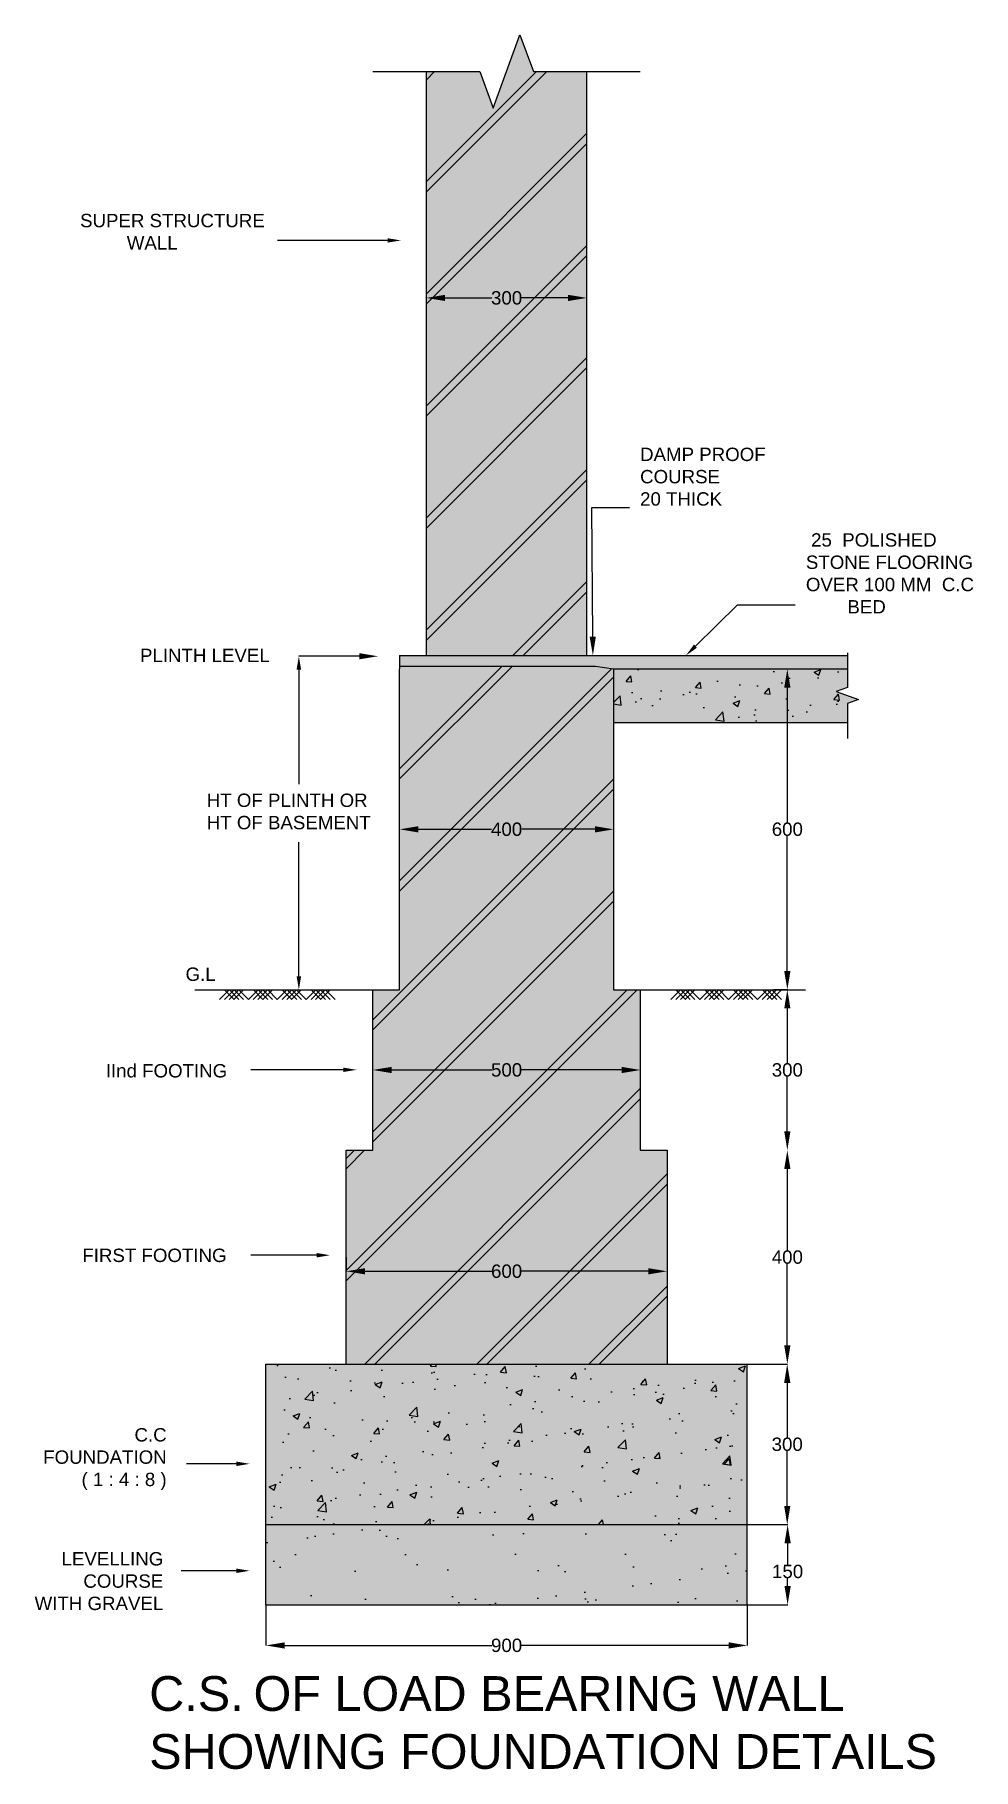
# Model space of a CAD drawing. Header units: millimetres. Extents: x 1448 to 3203, y 679 to 3922.
import ezdxf
from ezdxf import colors
from ezdxf.entities.mleader import LeaderData, LeaderLine
from ezdxf.math import Vec2, Vec3

# ---------------------------------------------------------------- set-up
doc = ezdxf.new("R2010")
doc.units = ezdxf.units.MM
doc.layers.add('Footing', color=7, linetype='Continuous')
doc.styles.get("Standard").update_dxf_attribs({"font": 'arial.ttf'})
doc.dimstyles.get("Standard").update_dxf_attribs({"dimtxt": 2, "dimasz": 6.1, "dimexe": 0.18, "dimexo": 0.0625, "dimgap": 0.09, "dimtad": 0, "dimtih": 1, "dimtoh": 1, "dimzin": 0, "dimdsep": 46, "dimtxsty": 'Standard', "dimcen": 0.09, "dimadec": 0, "dimazin": 0, "dimtfac": 1, "dimtofl": 0, "dimtmove": 0, "dimatfit": 3, "dimfxl": 1, "dimtolj": 1, "dimtzin": 0, "dimarcsym": 0})

# ---------------------------------------------------------------- blocks, each defined once
blk = doc.blocks.new('*D3')
at = {"layer": 'Defpoints', "color": 0, "transparency": 16777216}
for p in [(2780.4, 1436.4), (2780.4, 1136.4), (2855.1, 1136.4)]:
    blk.add_point(p, dxfattribs=at)
at = {"layer": 'Footing', "color": 0, "lineweight": -2, "transparency": 16777216}
for p, q in [((2780.5, 1436.4), (2855.3, 1436.4)), ((2855.1, 1401.4), (2855.1, 1299.2)), ((2855.1, 1171.4), (2855.1, 1273.5)), ((2780.5, 1136.4), (2855.3, 1136.4))]:
    blk.add_line(p, q, dxfattribs=at)
at = {"layer": 'Footing', "color": 0, "transparency": 16777216}
for points in [[(2849.3, 1401.4), (2861, 1401.4), (2855.1, 1436.4)], [(2849.3, 1171.4), (2861, 1171.4), (2855.1, 1136.4)]]:
    blk.add_solid(points, dxfattribs=at)
at = {"layer": 'Footing', "color": 0, "transparency": 16777216, "insert": (2855.1, 1286.4), "char_height": 25, "attachment_point": 5}
blk.add_mtext('\\A1;300', dxfattribs=at)
blk = doc.blocks.new('*D4')
at = {"layer": 'Defpoints', "color": 0, "transparency": 16777216}
for p in [(2780.4, 1136.4), (2855.8, 1136.4), (2780.4, 986.4)]:
    blk.add_point(p, dxfattribs=at)
at = {"layer": 'Footing', "color": 0, "lineweight": -2, "transparency": 16777216}
for p, q in [((2780.5, 1136.4), (2856, 1136.4)), ((2855.8, 1101.4), (2855.8, 1061.5)), ((2855.8, 1021.4), (2855.8, 1035.7)), ((2780.5, 986.4), (2856, 986.4))]:
    blk.add_line(p, q, dxfattribs=at)
at = {"layer": 'Footing', "color": 0, "transparency": 16777216}
for points in [[(2850, 1101.4), (2861.7, 1101.4), (2855.8, 1136.4)], [(2850, 1021.4), (2861.7, 1021.4), (2855.8, 986.4)]]:
    blk.add_solid(points, dxfattribs=at)
at = {"layer": 'Footing', "color": 0, "transparency": 16777216, "insert": (2855.8, 1048.6), "char_height": 25, "attachment_point": 5}
blk.add_mtext('\\A1;150', dxfattribs=at)
blk = doc.blocks.new('*D5')
at = {"layer": 'Defpoints', "color": 0, "transparency": 16777216}
for p in [(1880.4, 986.4), (2780.4, 986.4), (2780.4, 910.4)]:
    blk.add_point(p, dxfattribs=at)
at = {"layer": 'Footing', "color": 0, "lineweight": -2, "transparency": 16777216}
for p, q in [((1880.4, 986.3), (1880.4, 910.2)), ((2780.4, 986.3), (2780.4, 910.2)), ((1915.4, 910.4), (2302.8, 910.4)), ((2745.4, 910.4), (2358.1, 910.4))]:
    blk.add_line(p, q, dxfattribs=at)
at = {"layer": 'Footing', "color": 0, "transparency": 16777216}
for points in [[(1915.4, 916.2), (1915.4, 904.5), (1880.4, 910.4)], [(2745.4, 916.2), (2745.4, 904.5), (2780.4, 910.4)]]:
    blk.add_solid(points, dxfattribs=at)
at = {"layer": 'Footing', "color": 0, "transparency": 16777216, "insert": (2330.4, 910.4), "char_height": 25, "attachment_point": 5}
blk.add_mtext('\\A1;900', dxfattribs=at)
blk = doc.blocks.new('*D6')
at = {"layer": 'Defpoints', "color": 0, "transparency": 16777216}
for p in [(2030.4, 1636.4), (2630.4, 1636.4), (2630.4, 1610)]:
    blk.add_point(p, dxfattribs=at)
at = {"layer": 'Footing', "color": 0, "lineweight": -2, "transparency": 16777216}
for p, q in [((2030.4, 1636.3), (2030.4, 1609.8)), ((2630.4, 1636.3), (2630.4, 1609.8)), ((2065.4, 1610), (2302.7, 1610)), ((2595.4, 1610), (2358.2, 1610))]:
    blk.add_line(p, q, dxfattribs=at)
at = {"layer": 'Footing', "color": 0, "transparency": 16777216}
for points in [[(2065.4, 1615.8), (2065.4, 1604.2), (2030.4, 1610)], [(2595.4, 1615.8), (2595.4, 1604.2), (2630.4, 1610)]]:
    blk.add_solid(points, dxfattribs=at)
at = {"layer": 'Footing', "color": 0, "transparency": 16777216, "insert": (2330.4, 1610), "char_height": 25, "attachment_point": 5}
blk.add_mtext('\\A1;600', dxfattribs=at)
blk = doc.blocks.new('*D7')
at = {"layer": 'Defpoints', "color": 0, "transparency": 16777216}
for p in [(2080.4, 1986.4), (2580.4, 1986.4), (2580.4, 1986.4)]:
    blk.add_point(p, dxfattribs=at)
at = {"layer": 'Footing', "color": 0, "lineweight": -2, "transparency": 16777216}
for p, q in [((2080.4, 1986.4), (2080.4, 1986.5)), ((2115.4, 1986.4), (2302.8, 1986.4)), ((2545.4, 1986.4), (2358.1, 1986.4)), ((2580.4, 1986.4), (2580.4, 1986.5))]:
    blk.add_line(p, q, dxfattribs=at)
at = {"layer": 'Footing', "color": 0, "transparency": 16777216}
for points in [[(2115.4, 1992.2), (2115.4, 1980.5), (2080.4, 1986.4)], [(2545.4, 1992.2), (2545.4, 1980.5), (2580.4, 1986.4)]]:
    blk.add_solid(points, dxfattribs=at)
at = {"layer": 'Footing', "color": 0, "transparency": 16777216, "insert": (2330.4, 1986.4), "char_height": 25, "attachment_point": 5}
blk.add_mtext('\\A1;500', dxfattribs=at)
blk = doc.blocks.new('*D8')
at = {"layer": 'Defpoints', "color": 0, "transparency": 16777216}
for p in [(2130.4, 2436.4), (2530.4, 2436.4), (2530.4, 2436.4)]:
    blk.add_point(p, dxfattribs=at)
at = {"layer": 'Footing', "color": 0, "lineweight": -2, "transparency": 16777216}
for p, q in [((2130.4, 2436.4), (2130.4, 2436.5)), ((2165.4, 2436.4), (2302.3, 2436.4)), ((2495.4, 2436.4), (2358.6, 2436.4)), ((2530.4, 2436.4), (2530.4, 2436.5))]:
    blk.add_line(p, q, dxfattribs=at)
at = {"layer": 'Footing', "color": 0, "transparency": 16777216}
for points in [[(2165.4, 2442.2), (2165.4, 2430.5), (2130.4, 2436.4)], [(2495.4, 2442.2), (2495.4, 2430.5), (2530.4, 2436.4)]]:
    blk.add_solid(points, dxfattribs=at)
at = {"layer": 'Footing', "color": 0, "transparency": 16777216, "insert": (2330.4, 2436.4), "char_height": 25, "attachment_point": 5}
blk.add_mtext('\\A1;400', dxfattribs=at)
blk = doc.blocks.new('*D9')
at = {"layer": 'Defpoints', "color": 0, "transparency": 16777216}
for p in [(2480.4, 3430), (2180.4, 3307.4), (2480.4, 3307.4)]:
    blk.add_point(p, dxfattribs=at)
at = {"layer": 'Footing', "color": 0, "lineweight": -2, "transparency": 16777216}
for p, q in [((2180.4, 3307.5), (2180.4, 3430.2)), ((2215.4, 3430), (2302.8, 3430)), ((2445.4, 3430), (2358.1, 3430)), ((2480.4, 3307.5), (2480.4, 3430.2))]:
    blk.add_line(p, q, dxfattribs=at)
at = {"layer": 'Footing', "color": 0, "transparency": 16777216}
for points in [[(2215.4, 3435.8), (2215.4, 3424.2), (2180.4, 3430)], [(2445.4, 3435.8), (2445.4, 3424.2), (2480.4, 3430)]]:
    blk.add_solid(points, dxfattribs=at)
at = {"layer": 'Footing', "color": 0, "transparency": 16777216, "insert": (2330.4, 3430), "char_height": 25, "attachment_point": 5}
blk.add_mtext('\\A1;300', dxfattribs=at)
blk = doc.blocks.new('*D10')
at = {"layer": 'Defpoints', "color": 0, "transparency": 16777216}
for p in [(2850, 2736.4), (2855.3, 2736.4), (2855.3, 2136.4)]:
    blk.add_point(p, dxfattribs=at)
at = {"layer": 'Footing', "color": 0, "lineweight": -2, "transparency": 16777216}
for p, q in [((2850.1, 2736.4), (2855.5, 2736.4)), ((2855.3, 2701.4), (2855.3, 2449.2)), ((2855.3, 2171.4), (2855.3, 2423.5)), ((2855.4, 2136.4), (2855.5, 2136.4))]:
    blk.add_line(p, q, dxfattribs=at)
at = {"layer": 'Footing', "color": 0, "transparency": 16777216}
for points in [[(2849.5, 2701.4), (2861.1, 2701.4), (2855.3, 2736.4)], [(2849.5, 2171.4), (2861.1, 2171.4), (2855.3, 2136.4)]]:
    blk.add_solid(points, dxfattribs=at)
at = {"layer": 'Footing', "color": 0, "transparency": 16777216, "insert": (2855.3, 2436.4), "char_height": 25, "attachment_point": 5}
blk.add_mtext('\\A1;600', dxfattribs=at)
blk = doc.blocks.new('*D11')
at = {"layer": 'Defpoints', "color": 0, "transparency": 16777216}
for p in [(2855.5, 2136.4), (2855.3, 1836.4), (2855.3, 1836.4)]:
    blk.add_point(p, dxfattribs=at)
at = {"layer": 'Footing', "color": 0, "lineweight": -2, "transparency": 16777216}
for p, q in [((2855.4, 2136.4), (2855.1, 2136.4)), ((2855.3, 2101.4), (2855.3, 1999.2)), ((2855.3, 1871.4), (2855.3, 1973.5)), ((2855.4, 1836.4), (2855.5, 1836.4))]:
    blk.add_line(p, q, dxfattribs=at)
at = {"layer": 'Footing', "color": 0, "transparency": 16777216}
for points in [[(2849.5, 2101.4), (2861.1, 2101.4), (2855.3, 2136.4)], [(2849.5, 1871.4), (2861.1, 1871.4), (2855.3, 1836.4)]]:
    blk.add_solid(points, dxfattribs=at)
at = {"layer": 'Footing', "color": 0, "transparency": 16777216, "insert": (2855.3, 1986.4), "char_height": 25, "attachment_point": 5}
blk.add_mtext('\\A1;300', dxfattribs=at)
blk = doc.blocks.new('*D12')
at = {"layer": 'Defpoints', "color": 0, "transparency": 16777216}
for p in [(2855.3, 1836.4), (2855.1, 1436.4), (2855.3, 1436.4)]:
    blk.add_point(p, dxfattribs=at)
at = {"layer": 'Footing', "color": 0, "lineweight": -2, "transparency": 16777216}
for p, q in [((2855.4, 1836.4), (2855.5, 1836.4)), ((2855.3, 1801.4), (2855.3, 1649.2)), ((2855.3, 1471.4), (2855.3, 1623.5)), ((2855.2, 1436.4), (2855.5, 1436.4))]:
    blk.add_line(p, q, dxfattribs=at)
at = {"layer": 'Footing', "color": 0, "transparency": 16777216}
for points in [[(2849.5, 1801.4), (2861.1, 1801.4), (2855.3, 1836.4)], [(2849.5, 1471.4), (2861.1, 1471.4), (2855.3, 1436.4)]]:
    blk.add_solid(points, dxfattribs=at)
at = {"layer": 'Footing', "color": 0, "transparency": 16777216, "insert": (2855.3, 1636.4), "char_height": 25, "attachment_point": 5}
blk.add_mtext('\\A1;400', dxfattribs=at)

msp = doc.modelspace()

# ---------------------------------------------------------------- hatches: boundary and pattern name
at = {"layer": 'Footing', "transparency": 33554470}
h = msp.add_hatch(color=9, dxfattribs=at)
h.dxf.hatch_style = 1
h.paths.add_polyline_path([(2530.4, 2736.4), (2496.7, 2741.4), (2130.4, 2741.4), (2130.4, 2736.4), (2130.4, 2136.4), (2080.4, 2136.4), (2080.4, 1836.4), (2030.4, 1836.4), (2030.4, 1436.4), (2630.4, 1436.4), (2630.4, 1836.4), (2580.4, 1836.4), (2580.4, 2136.4), (2530.4, 2136.4)])
h.paths.add_polyline_path([(2480.4, 3853.5), (2380.4, 3853.5), (2355.4, 3922.2), (2305.4, 3784.8), (2280.4, 3853.5), (2180.4, 3853.5), (2180.4, 2761.4), (2480.4, 2761.4)])
h.paths.add_polyline_path([(2780.4, 1436.4), (2630.4, 1436.4), (2030.4, 1436.4), (1880.4, 1436.4), (1880.4, 1136.4), (2780.4, 1136.4)])
h.paths.add_polyline_path([(2780.4, 1136.4), (1880.4, 1136.4), (1880.4, 986.4), (2780.4, 986.4)])
at = {"layer": 'Footing'}
h = msp.add_hatch(dxfattribs=at)
h.set_pattern_fill('JIS_LC_8A', color=256, scale=19)
h.paths.add_polyline_path([(2530.4, 2736.4), (2496.7, 2741.4), (2130.4, 2741.4), (2130.4, 2736.4), (2130.4, 2136.4), (2080.4, 2136.4), (2080.4, 1836.4), (2030.4, 1836.4), (2030.4, 1436.4), (2630.4, 1436.4), (2630.4, 1836.4), (2580.4, 1836.4), (2580.4, 2136.4), (2530.4, 2136.4)])
h.paths.add_polyline_path([(2480.4, 3853.5), (2180.4, 3853.5), (2180.4, 2761.4), (2480.4, 2761.4)])
h = msp.add_hatch(color=256, dxfattribs=at)
h.dxf.hatch_style = 1
h.paths.add_polyline_path([(2967.5, 2761.4), (2530.4, 2761.4), (2130.4, 2761.4), (2130.4, 2741.4), (2496.7, 2741.4), (2530.4, 2736.4), (2967.5, 2736.4)])
h = msp.add_hatch(dxfattribs=at)
h.set_pattern_fill('JIS_LC_8A', color=256, scale=27)
h.paths.add_polyline_path([(2580.4, 2136.4), (2530.4, 2136.4), (2530.4, 2736.4), (2496.7, 2741.4), (2130.4, 2741.4), (2130.4, 2736.4), (2130.4, 2136.4), (2080.4, 2136.4), (2080.4, 1836.4), (2030.4, 1836.4), (2030.4, 1436.4), (2630.4, 1436.4), (2630.4, 1836.4), (2580.4, 1836.4)], flags=17)
h.paths.add_polyline_path([(2530.4, 2736.4), (2496.7, 2741.4), (2130.4, 2741.4), (2130.4, 2736.4), (2130.4, 2136.4), (2080.4, 2136.4), (2080.4, 1836.4), (2030.4, 1836.4), (2030.4, 1436.4), (2630.4, 1436.4), (2630.4, 1836.4), (2580.4, 1836.4), (2580.4, 2136.4), (2530.4, 2136.4)], flags=17)
h = msp.add_hatch(dxfattribs=at)
h.set_pattern_fill('AR-CONC', color=256, scale=0.71)
h.paths.add_polyline_path([(2967.5, 2736.4), (2530.4, 2736.4), (2530.4, 2636.4), (2967.5, 2636.4)])
at = {"layer": 'Footing', "transparency": 33554457}
h = msp.add_hatch(color=9, dxfattribs=at)
h.dxf.hatch_style = 1
h.paths.add_polyline_path([(2967.5, 2671.4), (2988.1, 2678.9), (2946.9, 2693.9), (2967.5, 2701.4), (2967.5, 2736.4), (2530.4, 2736.4), (2530.4, 2636.4), (2967.5, 2636.4)])
at = {"layer": 'Footing'}
h = msp.add_hatch(dxfattribs=at)
h.set_pattern_fill('AR-CONC', color=256, scale=0.72)
h.paths.add_polyline_path([(2780.4, 1436.4), (2630.4, 1436.4), (1880.4, 1436.4), (1880.4, 1136.4), (2780.4, 1136.4)])
h = msp.add_hatch(dxfattribs=at)
h.set_pattern_fill('AR-SAND', color=256, scale=2.6)
h.paths.add_polyline_path([(2780.4, 1136.4), (1880.4, 1136.4), (1880.4, 986.4), (2780.4, 986.4)])
at = {"layer": 'Footing', "transparency": 33554470}
h = msp.add_hatch(color=9, dxfattribs=at)
h.dxf.hatch_style = 1
h.paths.add_polyline_path([(2780.4, 1136.4), (1880.4, 1136.4), (1880.4, 986.4), (2780.4, 986.4)])

# ---------------------------------------------------------------- linework, layer by layer
at = {"layer": 'Footing'}
for p, q in [((2180.4, 2761.4), (2180.4, 3853.5)), ((2480.4, 2761.4), (2480.4, 3853.5)), ((2130.4, 2761.4), (2530.4, 2761.4)), ((2130.4, 2761.4), (2130.4, 2736.4)), ((2530.4, 2761.4), (2967.5, 2761.4)), ((2967.5, 2761.4), (2967.5, 2736.4)), ((2130.4, 2741.4), (2496.7, 2741.4)), ((2130.4, 2136.4), (2130.4, 2736.4)), ((2496.7, 2741.4), (2530.4, 2736.4)), ((2530.4, 2736.4), (2530.4, 2136.4)), ((2530.4, 2736.4), (2967.5, 2736.4)), ((2530.4, 2636.4), (2967.5, 2636.4)), ((2855.3, 2161.4), (2855.3, 2186.4)), ((1747.6, 2136.4), (2080.4, 2136.4)), ((1811.8, 2136.4), (1793.8, 2118.4)), ((1820.8, 2136.4), (1802.8, 2118.4)), ((1803, 2136.4), (1821, 2118.4)), ((1829.5, 2136.4), (1811.5, 2118.4)), ((1812.1, 2136.4), (1830, 2118.4)), ((1838.6, 2136.4), (1820.6, 2118.4)), ((1820.8, 2136.4), (1838.7, 2118.4)), ((1829.8, 2136.4), (1847.8, 2118.4)), ((1865.7, 2136.4), (1847.8, 2118.4)), ((1874.8, 2136.4), (1856.8, 2118.4)), ((1857, 2136.4), (1874.9, 2118.4)), ((1883.5, 2136.4), (1865.5, 2118.4)), ((1866.1, 2136.4), (1884, 2118.4)), ((1892.5, 2136.4), (1874.6, 2118.4)), ((1874.8, 2136.4), (1892.7, 2118.4)), ((1883.8, 2136.4), (1901.7, 2118.4)), ((1919.7, 2136.4), (1901.7, 2118.4)), ((1928.7, 2136.4), (1910.8, 2118.4)), ((1910.9, 2136.4), (1928.9, 2118.4)), ((1937.4, 2136.4), (1919.5, 2118.4)), ((1920, 2136.4), (1938, 2118.4)), ((1946.5, 2136.4), (1928.5, 2118.4)), ((1928.7, 2136.4), (1946.7, 2118.4)), ((1937.8, 2136.4), (1955.7, 2118.4)), ((1973.7, 2136.4), (1955.7, 2118.4)), ((1982.7, 2136.4), (1964.7, 2118.4)), ((1964.9, 2136.4), (1982.9, 2118.4)), ((1991.4, 2136.4), (1973.4, 2118.4)), ((1974, 2136.4), (1991.9, 2118.4)), ((2000.5, 2136.4), (1982.5, 2118.4)), ((1982.7, 2136.4), (2000.6, 2118.4)), ((1991.7, 2136.4), (2009.7, 2118.4)), ((2080.4, 1836.4), (2080.4, 2136.4)), ((2080.4, 2136.4), (2130.4, 2136.4)), ((2530.4, 2136.4), (2580.4, 2136.4)), ((2580.4, 2136.4), (2580.4, 1836.4)), ((2580.4, 2136.4), (2889.5, 2136.4)), ((2655.6, 2136.4), (2637.6, 2118.4)), ((2664.6, 2136.4), (2646.6, 2118.4)), ((2646.8, 2136.4), (2664.8, 2118.4)), ((2673.3, 2136.4), (2655.4, 2118.4)), ((2655.9, 2136.4), (2673.8, 2118.4)), ((2682.4, 2136.4), (2664.4, 2118.4)), ((2664.6, 2136.4), (2682.5, 2118.4)), ((2673.6, 2136.4), (2691.6, 2118.4)), ((2709.5, 2136.4), (2691.6, 2118.4)), ((2718.6, 2136.4), (2700.6, 2118.4)), ((2700.8, 2136.4), (2718.7, 2118.4)), ((2727.3, 2136.4), (2709.3, 2118.4)), ((2709.9, 2136.4), (2727.8, 2118.4)), ((2736.3, 2136.4), (2718.4, 2118.4)), ((2718.6, 2136.4), (2736.5, 2118.4)), ((2727.6, 2136.4), (2745.5, 2118.4)), ((2763.5, 2136.4), (2745.5, 2118.4)), ((2772.5, 2136.4), (2754.6, 2118.4)), ((2754.8, 2136.4), (2772.7, 2118.4)), ((2781.2, 2136.4), (2763.3, 2118.4)), ((2763.8, 2136.4), (2781.8, 2118.4)), ((2790.3, 2136.4), (2772.4, 2118.4)), ((2772.5, 2136.4), (2790.5, 2118.4)), ((2781.6, 2136.4), (2799.5, 2118.4)), ((2817.5, 2136.4), (2799.5, 2118.4)), ((2826.5, 2136.4), (2808.5, 2118.4)), ((2808.7, 2136.4), (2826.7, 2118.4)), ((2835.2, 2136.4), (2817.3, 2118.4)), ((2817.8, 2136.4), (2835.7, 2118.4)), ((2844.3, 2136.4), (2826.3, 2118.4)), ((2826.5, 2136.4), (2844.4, 2118.4)), ((2829.6, 2136.4), (2829.4, 2136.4)), ((2855.3, 2136.4), (2829.6, 2136.4)), ((2855.2, 2136.4), (2855.1, 2136.4)), ((2855.4, 2136.4), (2855.1, 2136.4)), ((2855.3, 2111.4), (2855.3, 2086.4)), ((2030.4, 1436.4), (2030.4, 1836.4)), ((2030.4, 1836.4), (2080.4, 1836.4)), ((2580.4, 1836.4), (2630.4, 1836.4)), ((2630.4, 1836.4), (2630.4, 1436.4)), ((1880.4, 1436.4), (2630.4, 1436.4)), ((1880.4, 986.4), (1880.4, 1436.4)), ((2630.4, 1436.4), (2780.4, 1436.4)), ((2780.4, 986.4), (2780.4, 1436.4)), ((1880.4, 1136.4), (2780.4, 1136.4)), ((1880.4, 986.4), (2780.4, 986.4))]:
    msp.add_line(p, q, dxfattribs=at)
at = {"layer": 'Footing', "linetype": 'ByBlock', "lineweight": -2}
for p, q in [((1860, 1986.7), (1852, 1986.7)), ((1740, 1250), (1732, 1250)), ((1730, 1050), (1722, 1050))]:
    msp.add_line(p, q, dxfattribs=at)
at = {"layer": 'Footing', "linetype": 'Continuous'}
for points in [[(2080.4, 3853.5), (2280.4, 3853.5), (2305.4, 3784.8), (2355.4, 3922.2), (2380.4, 3853.5), (2580.4, 3853.5)], [(2967.5, 2766.4), (2967.5, 2701.4), (2946.9, 2693.9), (2988.1, 2678.9), (2967.5, 2671.4), (2967.5, 2606.4)]]:
    msp.add_lwpolyline(points, dxfattribs=at)
at = {"layer": 'Footing', "linetype": 'ByBlock', "lineweight": -2}
for points in [[(1942, 2735), (1942, 2520.8)], [(1942, 2161.4), (1942, 2412.2)], [(2025, 1986.7), (1860, 1986.7)], [(1975, 1640), (1852, 1640)], [(1825, 1250), (1740, 1250)], [(1825, 1050), (1730, 1050)]]:
    msp.add_lwpolyline(points, dxfattribs=at)
at = {"layer": 'Footing'}
for points in [[(1937.8, 2735), (1942, 2760), (1946.2, 2735)], [(1946.2, 2161.4), (1942, 2136.4), (1937.8, 2161.4)], [(2851.1, 2161.4), (2859.5, 2161.4), (2855.3, 2136.4)], [(2851.1, 2111.4), (2859.5, 2111.4), (2855.3, 2136.4)], [(2025, 1990.9), (2050, 1986.7), (2025, 1982.6)], [(1975, 1644.2), (2000, 1640), (1975, 1635.8)], [(1825, 1254.2), (1850, 1250), (1825, 1245.8)], [(1825, 1054.2), (1850, 1050), (1825, 1045.8)]]:
    msp.add_solid(points, dxfattribs=at)

# ---------------------------------------------------------------- texts
msp.add_text('G.L', height=25, dxfattribs=at).set_placement((1730.1, 2153))
at = {"layer": 'Footing', "attachment_point": 1}
for s, width, gutter_width, heights, insert, char_height in [('SUPER STRUCTURE^J         WALL', 472.786, 12.5, [190], (1532.9, 3587.2), 25), ('DAMP PROOF ^JCOURSE^J20 THICK', 261.442, 12.5, [132.4], (2580, 3150), 25), (' 25  POLISHED^JSTONE FLOORING^JOVER 100 MM  C.C ^J        BED', 360, 12.5, [293.6], (2890, 2990), 25), ('PLINTH LEVEL', 253.649, 12.5, [0], (1644.9, 2774.1), 25), ('HT OF PLINTH OR ^JHT OF BASEMENT', 339.472, 400, [0], (1769.8, 2503.2), 25), ('\\pxi-3,l4,t4;C.S.^IOF LOAD BEARING WALL\\PSHOWING FOUNDATION DETAILS', 1931.939, 400, [0], (1597.2, 853), 65)]:
    msp.add_mtext_dynamic_manual_height_columns(s, width=width, gutter_width=gutter_width, heights=heights, dxfattribs=dict(at, insert=insert, char_height=char_height))
at = {"layer": 'Footing', "char_height": 25, "attachment_point": 3}
for s, insert in [('IInd FOOTING', (1808, 1997.4)), ('FIRST FOOTING', (1806.8, 1652.3)), ('C.C^JFOUNDATION^J( 1 : 4 : 8 )', (1694.8, 1316.7)), ('LEVELLING^JCOURSE^JWITH GRAVEL', (1688.5, 1084.9))]:
    msp.add_mtext(s, dxfattribs=dict(at, insert=insert))

# ---------------------------------------------------------------- dimensions: what is measured, and where the dimension line sits
at = {"layer": 'Footing'}
for base, p1, p2, picture, middle in [((2480.4, 3430), (2180.4, 3307.4), (2480.4, 3307.4), '*D9', (2330.4, 3430)), ((2630.4, 1610), (2030.4, 1636.4), (2630.4, 1636.4), '*D6', (2330.4, 1610))]:
    dim = msp.add_linear_dim(base=base, p1=p1, p2=p2, dimstyle='Standard', override={"dimtxt": 25, "dimasz": 35, "dimdec": 0, "dimtdec": 0}, dxfattribs=at)
    dim.commit()
    dim.dimension.update_dxf_attribs({"geometry": picture, "text_midpoint": middle, "dimtype": 160})
for base, p1, p2, override, picture, middle in [((2855.3, 2736.4), (2855.3, 2136.4), (2850, 2736.4), {"dimtxt": 25, "dimasz": 35, "dimdec": 0, "dimtdec": 0}, '*D10', (2855.3, 2436.4)), ((2855.3, 1836.4), (2855.5, 2136.4), (2855.3, 1836.4), {"dimtxt": 25, "dimasz": 35, "dimdec": 0, "dimtdec": 0, "dimtmove": 1}, '*D11', (2855.3, 1986.4)), ((2855.3, 1436.4), (2855.3, 1836.4), (2855.1, 1436.4), {"dimtxt": 25, "dimasz": 35, "dimdec": 0, "dimtdec": 0, "dimtmove": 1}, '*D12', (2855.3, 1636.4)), ((2855.1, 1136.4), (2780.4, 1436.4), (2780.4, 1136.4), {"dimtxt": 25, "dimasz": 35, "dimdec": 0, "dimtdec": 0}, '*D3', (2855.1, 1286.4))]:
    dim = msp.add_linear_dim(base=base, p1=p1, p2=p2, angle=90, dimstyle='Standard', override=override, dxfattribs=at)
    dim.commit()
    dim.dimension.update_dxf_attribs({"geometry": picture, "text_midpoint": middle})
for base, p1, p2, picture, middle in [((2530.4, 2436.4), (2130.4, 2436.4), (2530.4, 2436.4), '*D8', (2330.4, 2436.4)), ((2580.4, 1986.4), (2080.4, 1986.4), (2580.4, 1986.4), '*D7', (2330.4, 1986.4)), ((2780.4, 910.4), (1880.4, 986.4), (2780.4, 986.4), '*D5', (2330.4, 910.4))]:
    dim = msp.add_linear_dim(base=base, p1=p1, p2=p2, dimstyle='Standard', override={"dimtxt": 25, "dimasz": 35, "dimdec": 0, "dimtdec": 0}, dxfattribs=at)
    dim.commit()
    dim.dimension.update_dxf_attribs({"geometry": picture, "text_midpoint": middle})
dim = msp.add_linear_dim(base=(2855.8, 1136.4), p1=(2780.4, 986.4), p2=(2780.4, 1136.4), angle=90, dimstyle='Standard', override={"dimtxt": 25, "dimasz": 35, "dimdec": 0, "dimtdec": 0}, dxfattribs=at)
dim.commit()
dim.dimension.update_dxf_attribs({"geometry": '*D4', "text_midpoint": (2855.8, 1048.6), "dimtype": 160})

# ---------------------------------------------------------------- leaders
ml = msp.add_multileader_mtext('Standard', dxfattribs=at)
ml.set_content('', color=256)
ml.set_leader_properties()
ml.build(insert=Vec2(0, 0))
ml.multileader.update_dxf_attribs({"arrow_head_size": 25})
ctx = ml.context
ctx.base_point, ctx.arrow_head_size, ctx.plane_origin = Vec3(1898, 3537.5), 25, Vec3(2132.8, 3537.5)
ctx.text_align_type = 2
notes = []
notes.append((ctx, [(0, (1, 1, 0), (1910, 3537.5), (-1, 0), 8, [(0, [(2132.8, 3537.5)], 0, [])])]))
ctx.mtext.insert, ctx.mtext.alignment, ctx.mtext.flow_direction = Vec3(1900, 3539.5), 3, 5
ml = msp.add_multileader_mtext('Standard', dxfattribs=at)
ml.set_content('', color=256)
ml.set_leader_properties()
ml.build(insert=Vec2(0, 0))
ml.multileader.update_dxf_attribs({"arrow_head_size": 35})
ctx = ml.context
ctx.base_point, ctx.arrow_head_size, ctx.plane_origin = Vec3(2560, 3037.9), 35, Vec3(2491.7, 2761.4)
notes.append((ctx, [(0, (1, 1, 0), (2490, 3037.9), (1, 0), 70, [(0, [(2491.7, 2761.4)], 0, [])])]))
ctx.mtext.insert, ctx.mtext.flow_direction = Vec3(2562, 3039.9), 5
ml = msp.add_multileader_mtext('Standard', dxfattribs=at)
ml.set_content('', color=256)
ml.set_leader_properties()
ml.build(insert=Vec2(0, 0))
ml.multileader.update_dxf_attribs({"arrow_head_size": 25})
ctx = ml.context
ctx.base_point, ctx.arrow_head_size, ctx.plane_origin = Vec3(2870, 2856.1), 25, Vec3(2665.7, 2761.4)
notes.append((ctx, [(0, (1, 1, 0), (2762.2, 2856.1), (1, 0), 107.8, [(0, [(2665.7, 2761.4)], 0, [])])]))
ctx.mtext.insert, ctx.mtext.flow_direction = Vec3(2872, 2858.1), 5
ml = msp.add_multileader_mtext('Standard', dxfattribs=at)
ml.set_content('', color=256)
ml.set_leader_properties()
ml.build(insert=Vec2(0, 0))
ml.multileader.update_dxf_attribs({"arrow_head_size": 35})
ctx = ml.context
ctx.base_point, ctx.arrow_head_size, ctx.plane_origin = Vec3(1938, 2760), 35, Vec3(2090, 2760)
ctx.text_align_type = 2
notes.append((ctx, [(0, (1, 1, 0), (1950, 2760), (-1, 0), 8, [(0, [(2090, 2760)], 0, [])])]))
ctx.mtext.insert, ctx.mtext.alignment, ctx.mtext.flow_direction = Vec3(1940, 2762), 3, 5
ml = msp.add_multileader_mtext('Standard', dxfattribs=at)
ml.set_content('   ', color=256)
ml.set_leader_properties()
ml.build(insert=Vec2(0, 0))
ml.multileader.update_dxf_attribs({"leader_type": 0})
ctx = ml.context
ctx.base_point, ctx.plane_origin = Vec3(1909.9, 2533.6), Vec3(1942, 2760)
ctx.text_align_type = 2
notes.append((ctx, [(0, (1, 1, 0), (1942, 2533.6), (-1, 0), 23.5, [(0, [(1942, 2756)], 0, [])])]))
ctx.mtext.insert, ctx.mtext.alignment, ctx.mtext.flow_direction = Vec3(1916.5, 2535.6), 3, 5
for ctx, leaders in notes:
    for number, flags, end, landing, length, lines in leaders:
        leader = LeaderData()
        leader.index, (leader.has_last_leader_line, leader.has_dogleg_vector, leader.attachment_direction) = number, flags
        leader.last_leader_point, leader.dogleg_vector, leader.dogleg_length = Vec3(end), Vec3(landing), length
        for number, points, colour, breaks in lines:
            line = LeaderLine()
            line.index, line.vertices, line.color, line.breaks = number, Vec3.list(points), colors.encode_raw_color(colour), breaks
            leader.lines.append(line)
        ctx.leaders.append(leader)

doc.saveas('drawing.dxf')
